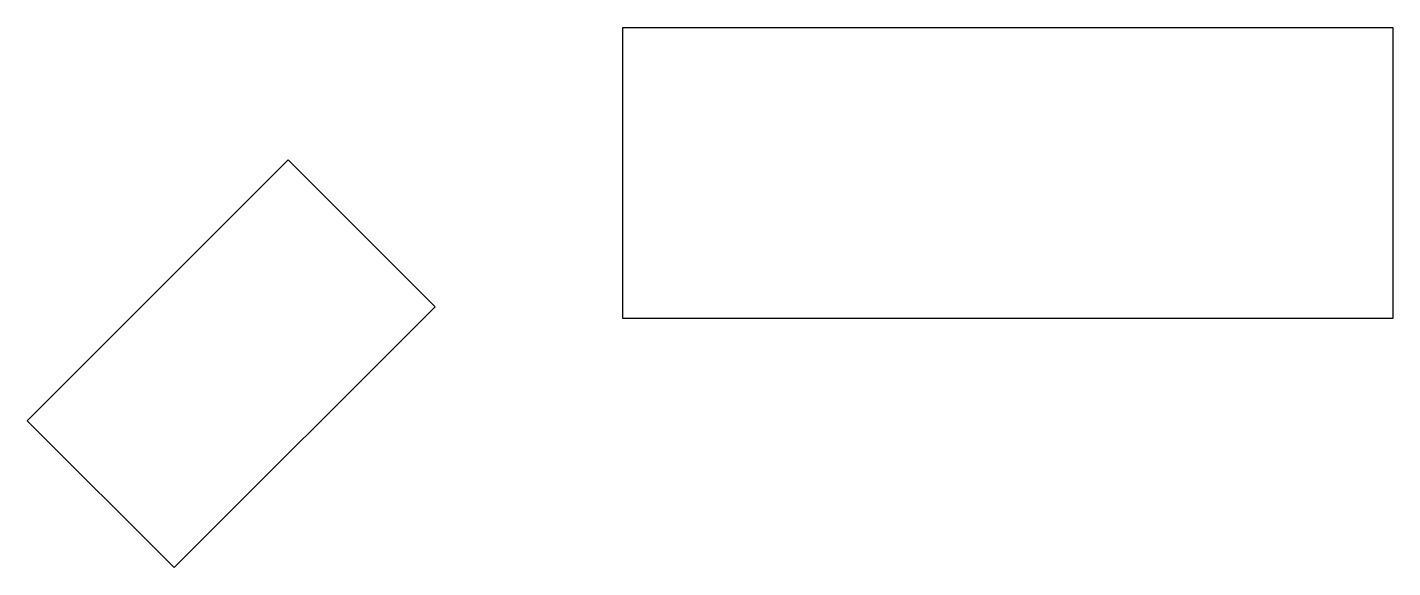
# Model space of a CAD drawing. Header units: inches. Extents: x 2639 to 2748, y 1648 to 1691.
import ezdxf

# ---------------------------------------------------------------- set-up
doc = ezdxf.new("R2010")
doc.units = ezdxf.units.IN

msp = doc.modelspace()

# ---------------------------------------------------------------- linework, layer by layer
at = {"color": 5}
msp.add_lwpolyline([(2686.7, 1691.2), (2748.38, 1691.2), (2748.38, 1667.87), (2686.7, 1667.87)], close=True, dxfattribs=at)
at = {"color": 3}
msp.add_lwpolyline([(2638.97, 1659.68), (2659.87, 1680.58), (2671.64, 1668.81), (2650.74, 1647.91)], close=True, dxfattribs=at)

doc.saveas('drawing.dxf')
